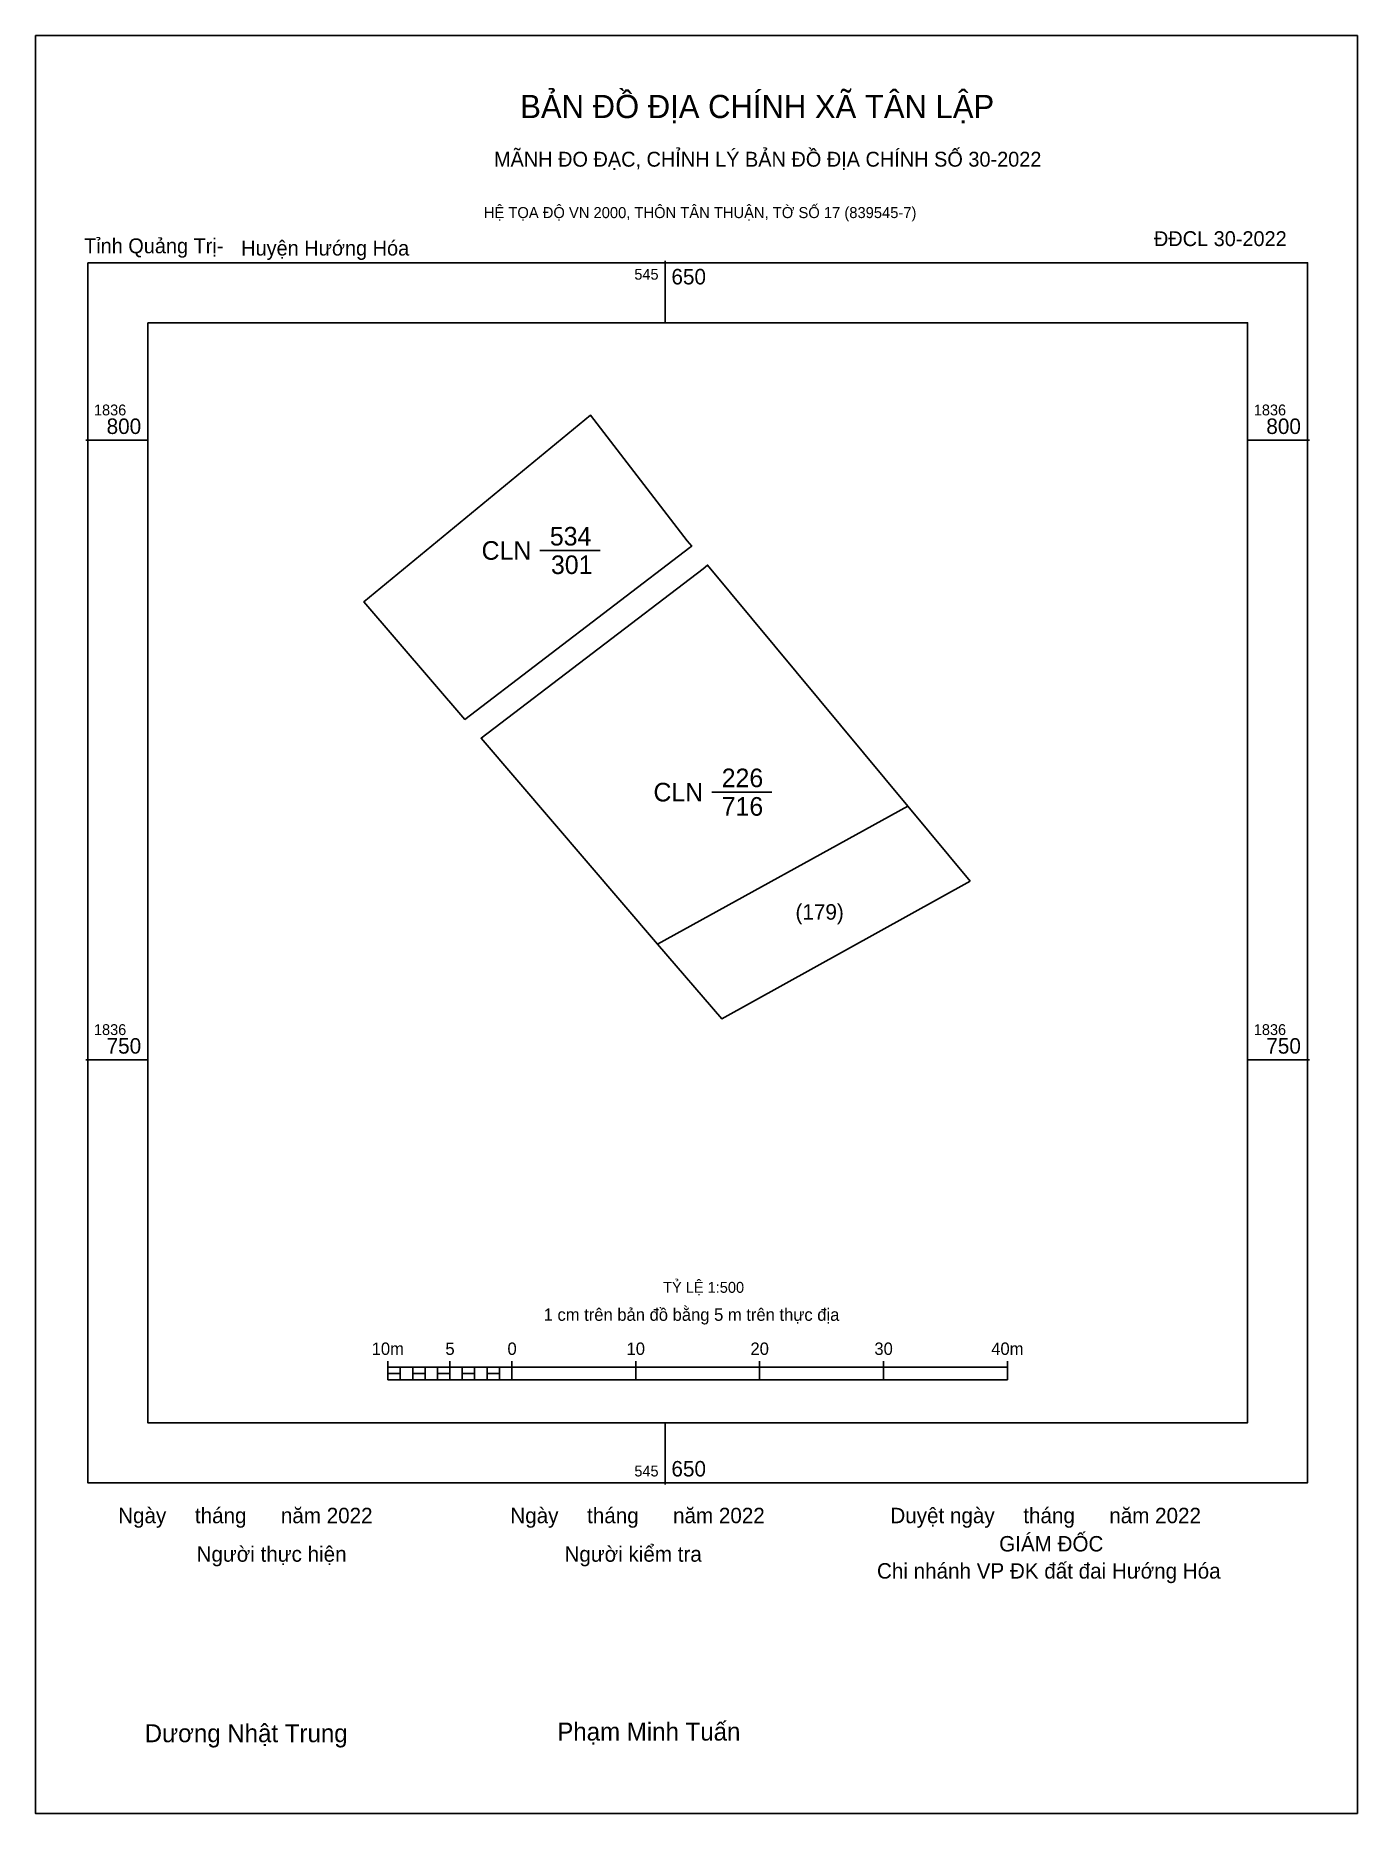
# Model space of a CAD drawing. Extents: x 545599 to 545706, y 1836689 to 1836833.
import ezdxf

# ---------------------------------------------------------------- set-up
doc = ezdxf.new("R2010")
doc.units = 0
for name, color, linetype in [('Level 10', 7, 'Continuous'), ('Level 13', 7, 'Continuous'), ('Level 15', 7, 'Continuous'), ('Level 27', 7, 'Continuous'), ('Level 50', 7, 'Continuous'), ('Level 6', 7, 'Continuous'), ('Level 62', 7, 'Continuous'), ('Level 63', 7, 'Continuous'), ('Level 9', 7, 'Continuous')]:
    doc.layers.add(name, color=color, linetype=linetype)

msp = doc.modelspace()

# ---------------------------------------------------------------- linework, layer by layer
at = {"layer": 'Level 10'}
for p, q in [((545639.88, 1836791.1), (545644.74, 1836791.1)), ((545653.75, 1836771.6), (545658.61, 1836771.6))]:
    msp.add_line(p, q, dxfattribs=at)
for points in [[(545651.99, 1836791.33), (545633.83, 1836777.47), (545625.69, 1836786.96), (545643.97, 1836802.01), (545651.78, 1836791.89), (545652.14, 1836791.45)], [(545674.61, 1836764.42), (545654.58, 1836753.3), (545649.39, 1836759.34), (545635.14, 1836775.95), (545653.05, 1836789.62), (545653.42, 1836789.91), (545669.57, 1836770.48)]]:
    msp.add_lwpolyline(points, close=True, dxfattribs=at)
at = {"layer": 'Level 15'}
msp.add_lwpolyline([(545599.18, 1836832.65), (545705.86, 1836832.65), (545705.86, 1836689.19), (545599.18, 1836689.19)], close=True, dxfattribs=at)
at = {"layer": 'Level 27'}
for p, q in [((545653.42, 1836789.91), (545653.43, 1836789.91)), ((545635.14, 1836775.95), (545635.13, 1836775.95)), ((545674.61, 1836764.42), (545674.61, 1836764.42)), ((545654.58, 1836753.3), (545654.58, 1836753.3))]:
    msp.add_line(p, q, dxfattribs=at)
at = {"layer": 'Level 50'}
msp.add_line((545649.39, 1836759.34), (545669.57, 1836770.48), dxfattribs=at)
at = {"layer": 'Level 62'}
msp.add_lwpolyline([(545608.24, 1836809.48), (545697, 1836809.48), (545697, 1836720.72), (545608.24, 1836720.72)], close=True, dxfattribs=at)
at = {"layer": 'Level 63'}
for p, q in [((545650, 1836814.48), (545650, 1836809.48)), ((545603.24, 1836800), (545608.24, 1836800)), ((545697, 1836800), (545702, 1836800)), ((545603.24, 1836750), (545608.24, 1836750)), ((545697, 1836750), (545702, 1836750)), ((545627.62, 1836725.69), (545627.62, 1836724.19)), ((545627.62, 1836725.19), (545677.62, 1836725.19)), ((545628.62, 1836725.19), (545628.62, 1836724.19)), ((545629.62, 1836725.19), (545629.62, 1836724.19)), ((545630.62, 1836725.19), (545630.62, 1836724.19)), ((545631.62, 1836725.19), (545631.62, 1836724.19)), ((545632.62, 1836725.69), (545632.62, 1836724.19)), ((545632.62, 1836725.19), (545632.62, 1836724.19)), ((545633.62, 1836725.19), (545633.62, 1836724.19)), ((545634.62, 1836725.19), (545634.62, 1836724.19)), ((545635.62, 1836725.19), (545635.62, 1836724.19)), ((545636.62, 1836725.19), (545636.62, 1836724.19)), ((545637.62, 1836725.69), (545637.62, 1836724.19)), ((545637.62, 1836725.19), (545637.62, 1836724.19)), ((545647.62, 1836725.69), (545647.62, 1836724.19)), ((545657.62, 1836725.69), (545657.62, 1836724.19)), ((545667.62, 1836725.69), (545667.62, 1836724.19)), ((545677.62, 1836725.69), (545677.62, 1836724.19)), ((545627.62, 1836724.19), (545677.62, 1836724.19)), ((545650, 1836720.72), (545650, 1836715.72))]:
    msp.add_line(p, q, dxfattribs=at)
for points in [[(545603.4, 1836814.32), (545701.84, 1836814.32), (545701.84, 1836715.88), (545603.4, 1836715.88)], [(545627.62, 1836724.69), (545628.62, 1836724.69), (545628.62, 1836724.19), (545627.62, 1836724.19)], [(545627.62, 1836724.69), (545628.62, 1836724.69), (545628.62, 1836724.19), (545627.62, 1836724.19)], [(545629.62, 1836724.69), (545630.62, 1836724.69), (545630.62, 1836724.19), (545629.62, 1836724.19)], [(545631.62, 1836724.69), (545632.62, 1836724.69), (545632.62, 1836724.19), (545631.62, 1836724.19)], [(545633.62, 1836724.69), (545634.62, 1836724.69), (545634.62, 1836724.19), (545633.62, 1836724.19)], [(545635.62, 1836724.69), (545636.62, 1836724.69), (545636.62, 1836724.19), (545635.62, 1836724.19)]]:
    msp.add_lwpolyline(points, close=True, dxfattribs=at)

# ---------------------------------------------------------------- texts
at = {"layer": 'Level 13'}
for s, p in [('534', (545640.69, 1836791.5)), ('CLN', (545635.18, 1836790.35)), ('301', (545640.78, 1836789.2)), ('CLN', (545649.05, 1836770.85)), ('226', (545654.56, 1836772)), ('716', (545654.56, 1836769.7))]:
    msp.add_text(s, height=1.5, dxfattribs=at).set_placement(p)
at = {"layer": 'Level 6'}
msp.add_text('TỶ LỆ 1:500', height=0.879, dxfattribs=at).set_placement((545649.83, 1836731.2))
at = {"layer": 'Level 63'}
for s, height, p in [('BẢN ĐỒ ĐỊA CHÍNH XÃ TÂN LẬP', 1.8718, (545638.3, 1836825.99)), ('MÃNH ĐO ĐẠC, CHỈNH LÝ BẢN ĐỒ ĐỊA CHÍNH SỐ 30-2022', 1.2011, (545636.18, 1836822.07)), ('HỆ TỌA ĐỘ VN 2000, THÔN TÂN THUẬN, TỜ SỐ 17 (839545-7)', 0.8891, (545635.36, 1836817.92)), ('545', 0.875, (545647.51, 1836812.95)), ('650', 1.25, (545650.5, 1836812.57)), ('1836', 0.875, (545603.9, 1836802)), ('1836', 0.875, (545697.5, 1836802)), ('800', 1.25, (545604.92, 1836800.5)), ('800', 1.25, (545698.51, 1836800.5)), ('1836', 0.875, (545603.9, 1836752)), ('1836', 0.875, (545697.5, 1836752)), ('750', 1.25, (545604.92, 1836750.5)), ('750', 1.25, (545698.51, 1836750.5)), ('1 cm trên bản đồ bằng 5 m trên thực địa', 1, (545640.19, 1836728.94)), ('10m', 1, (545626.31, 1836726.19)), ('5', 1, (545632.26, 1836726.19)), ('0', 1, (545637.27, 1836726.19)), ('10', 1, (545646.88, 1836726.19)), ('20', 1, (545656.88, 1836726.19)), ('30', 1, (545666.88, 1836726.19)), ('40m', 1, (545676.31, 1836726.19)), ('650', 1.25, (545650.5, 1836716.38)), ('545', 0.875, (545647.51, 1836716.38)), ('Ngày     tháng      năm 2022', 1.2442, (545605.85, 1836712.61)), ('Ngày     tháng      năm 2022', 1.2442, (545637.5, 1836712.61)), ('Duyệt ngày     tháng      năm 2022', 1.2442, (545668.17, 1836712.61)), ('GIÁM ĐỐC', 1.244, (545676.95, 1836710.33)), ('Người thực hiện', 1.2442, (545612.18, 1836709.5)), ('Người kiểm tra', 1.2442, (545641.87, 1836709.5)), ('Chi nhánh VP ĐK đất đai Hướng Hóa', 1.2442, (545667.09, 1836708.14)), ('Dương Nhật Trung', 1.4512, (545607.99, 1836694.94)), ('Phạm Minh Tuấn', 1.4512, (545641.29, 1836695.07))]:
    msp.add_text(s, height=height, dxfattribs=at).set_placement(p)
at = {"layer": 'Level 9'}
for s, height, p in [('ĐĐCL 30-2022', 1.2011, (545689.44, 1836815.66)), ('Tỉnh Quảng Trị-', 1.2011, (545603.1, 1836815.08)), ('Huyện Hướng Hóa', 1.2011, (545615.78, 1836814.9)), ('(179)', 1.25, (545660.51, 1836761.31))]:
    msp.add_text(s, height=height, dxfattribs=at).set_placement(p)

doc.saveas('drawing.dxf')
